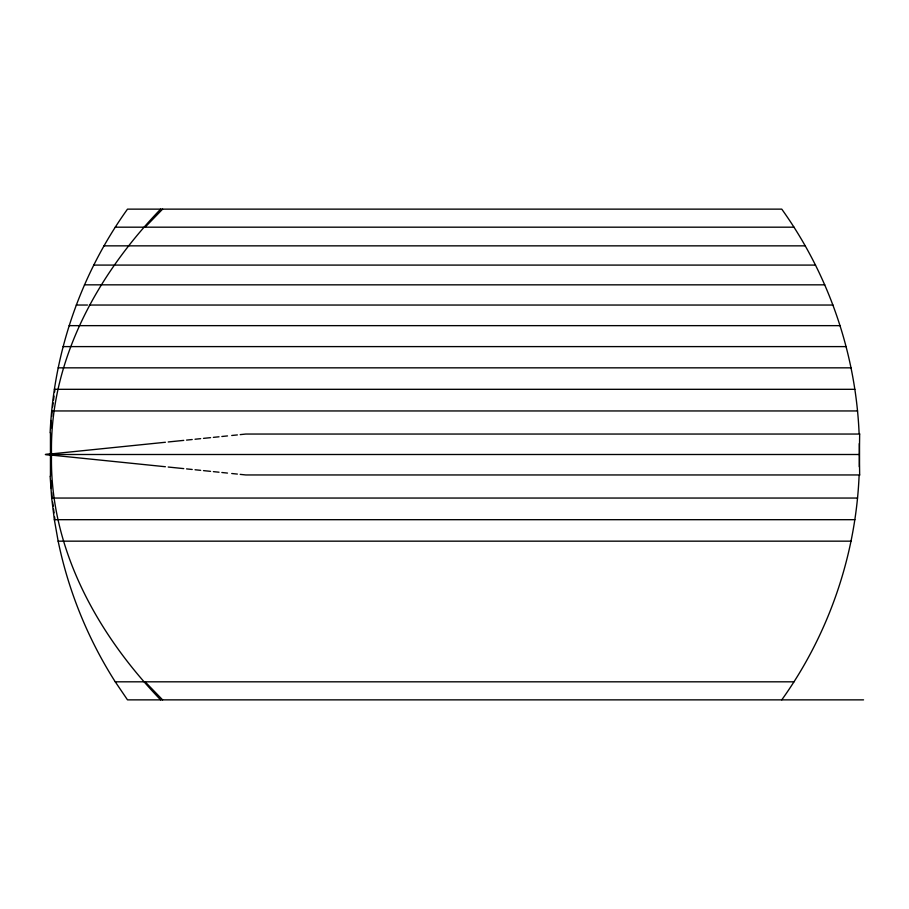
<?xml version="1.0" encoding="UTF-8"?>
<svg xmlns="http://www.w3.org/2000/svg" width="909" height="909" viewBox="0 0 909 909"><rect width="100%" height="100%" fill="white"/><g stroke="black" fill="none" stroke-linecap="round" stroke-linejoin="round"><path stroke-width="1.36" d="M859.289 466.772L859.653 434.048L245.828 434.048L240.192 434.627M50.45 432.695L50.45 476.305M50.143 432.695C53.665 352.76 80.867 274.154 127.499 209.138L781.763 209.138C828.372 274.166 855.551 352.772 859.073 432.695L859.653 434.048M781.763 699.862C828.372 634.834 855.551 556.228 859.073 476.305L859.653 474.952L859.3 443.592M50.768 428.616L51.381 420.469M51.688 416.39L52.097 410.948M52.631 406.891L53.165 402.835M53.529 400.13L54.063 396.074M54.597 392.018L54.96 389.313M160.643 209.138C97.308 274.779 49.416 361.1 51.506 454.5C49.416 547.9 97.308 634.221 160.643 699.862M145.122 227.182L162.609 209.138M165.393 466.737L45.45 454.5L165.393 442.263M168.222 441.967L183.743 440.388M186.561 440.104L192.208 439.524M195.026 439.24L200.673 438.661M203.502 438.377L210.558 437.649M213.376 437.365L219.024 436.786M221.841 436.502L227.489 435.922M231.727 435.491L237.363 434.922M115.261 227.182L793.989 227.182M103.978 245.85L128.658 245.85M129.01 245.85L805.26 245.85M93.707 265.087L815.532 265.087M84.457 284.835L824.781 284.835M76.254 305.038L87.48 305.038M89.377 305.038L832.974 305.038M69.118 325.649L79.003 325.649M79.185 325.649L840.109 325.649M63.085 346.602L846.143 346.602M58.153 367.838L851.063 367.838M54.347 389.313L57.199 389.313M58.074 389.313L854.869 389.313M51.677 410.948L857.539 410.948M45.45 454.5L859.244 454.5M859.653 474.952L245.828 474.952L240.192 474.373M50.143 476.305L51.677 498.052L857.539 498.052M51.677 498.052L54.347 519.687L57.199 519.687M58.074 519.687L854.869 519.687M54.347 519.687L58.153 541.162L851.063 541.162M58.153 541.162C68.448 591.009 87.889 638.891 115.261 681.818L793.989 681.818M863.55 699.862L127.499 699.862L115.261 681.818M168.222 467.033L183.743 468.612M186.561 468.896L192.208 469.476M195.026 469.76L200.673 470.339M203.502 470.623L210.558 471.351M213.376 471.635L219.024 472.214M221.841 472.498L227.489 473.078M231.727 473.509L237.363 474.078M145.122 681.818L162.609 699.862M52.631 502.109L53.165 506.165M53.529 508.87L54.063 512.926M54.597 516.982L54.96 519.687M50.768 480.384L51.381 488.531M51.688 492.61L52.097 498.052"/></g></svg>
